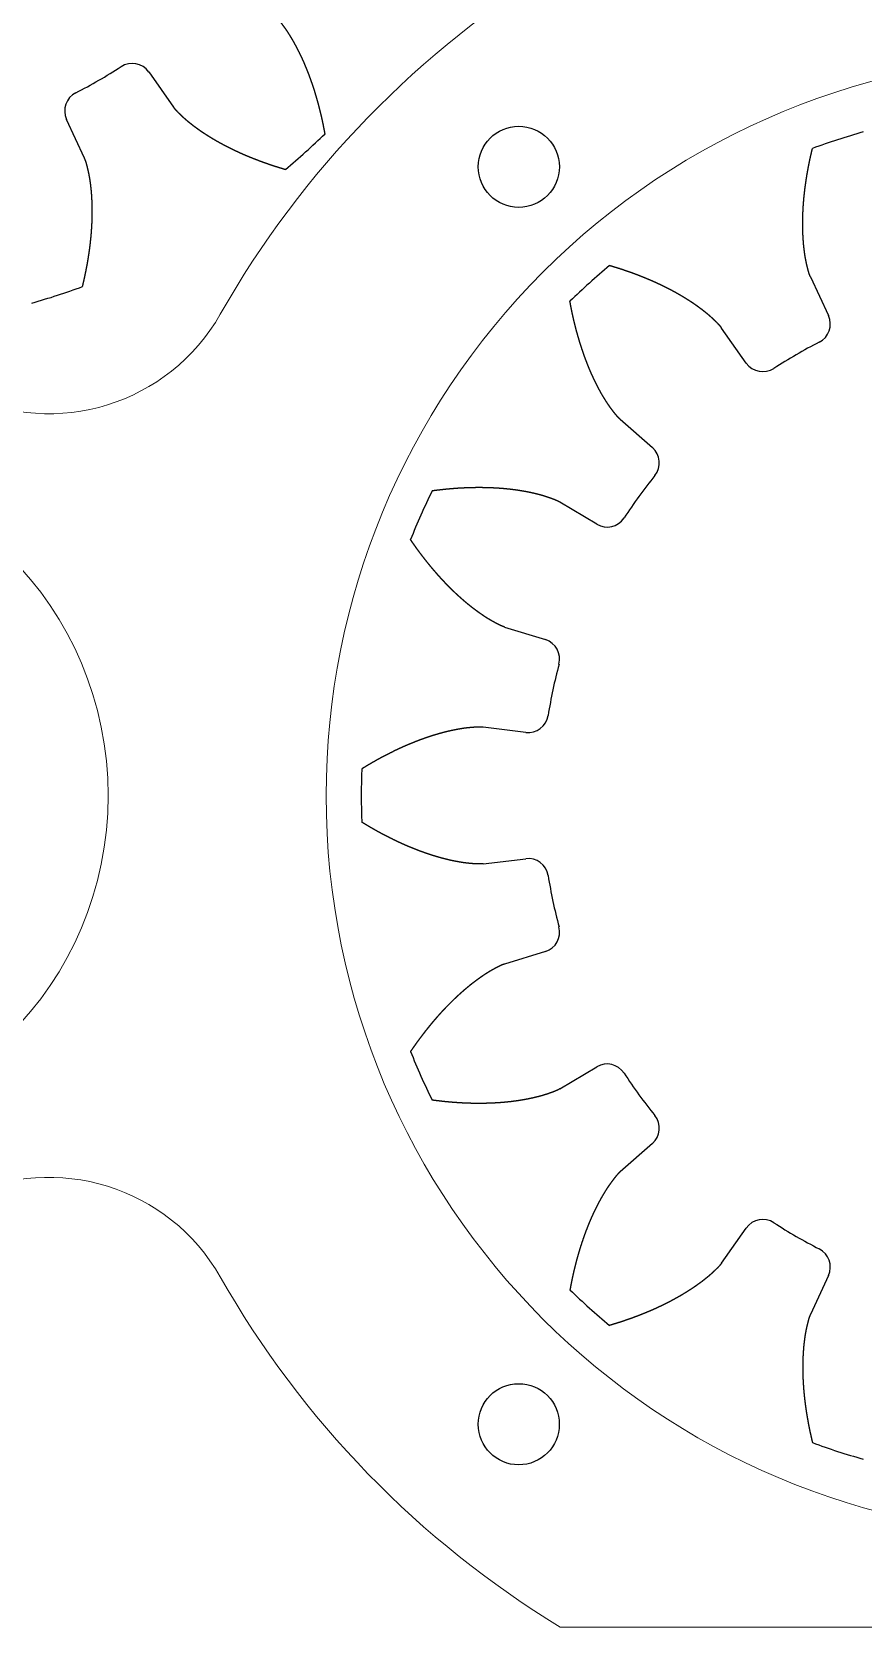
# Model space of a CAD drawing. Header units: inches. Extents: x 0 to 775, y -63 to 305.
# Drawn here: x 724.45 to 744.94, y -62.57 to -23.24 of the extents above; entities that cross this region are included whole.
import ezdxf

# ---------------------------------------------------------------- set-up
doc = ezdxf.new("R2010")
doc.units = ezdxf.units.IN
doc.header["$MEASUREMENT"] = 0

msp = doc.modelspace()

# ---------------------------------------------------------------- linework, layer by layer
at = {"color": 1}
for p, q in [((727.327, -24.229), (727.935, -25.093)), ((725.746, -26.357), (725.302, -25.398)), ((743.644, -29.277), (744.088, -30.236)), ((742.063, -31.404), (741.455, -30.541)), ((738.954, -32.792), (739.749, -33.488)), ((738.375, -35.379), (737.468, -34.838)), ((736.1, -37.912), (737.109, -38.224)), ((736.623, -40.51), (735.574, -40.385)), ((735.574, -43.749), (736.623, -43.624)), ((737.109, -45.91), (736.1, -46.222)), ((737.468, -49.296), (738.375, -48.755)), ((739.749, -50.646), (738.954, -51.341)), ((741.455, -53.593), (742.063, -52.729)), ((744.088, -53.898), (743.644, -54.857))]:
    msp.add_line(p, q, dxfattribs=at)
at = {"color": 1, "lineweight": 0}
msp.add_lwpolyline([(731.703, -42.067, -0.414214), (749.953, -23.817), (749.953, -21.567), (737.473, -21.567, 0.127339), (729.093, -30.198, -0.394984), (722.749, -32.168, 0.168875), (715.574, -31.327), (704.187, -33.849, -0.106253), (705.953, -42.067, -0.106253), (704.187, -50.285), (715.574, -52.807, 0.168875), (722.749, -51.966, -0.394984), (729.093, -53.936, 0.127339), (737.473, -62.567), (749.953, -62.567), (749.953, -60.317, -0.414211)], format="xyb", close=True, dxfattribs=at)
at = {"color": 1, "linetype": 'Continuous'}
for centre in [(736.453, -26.567), (736.452, -57.567)]:
    msp.add_circle(centre, 1, dxfattribs=at)
at = {"color": 1, "lineweight": 0}
msp.add_circle((717.953, -42.067), 8.375, dxfattribs=at)
at = {"color": 1}
for centre, radius, start, end in [((719.821, -13.567), 12.549, 297.0534, 302.9466), ((726.918, -24.518), 0.5, 35.1897, 122.9466), ((725.756, -25.188), 0.5, 117.0534, 204.8103), ((719.821, -13.567), 17, 309.7877, 314.2123), ((749.569, -42.067), 17, 105.7877, 110.2123), ((749.569, -42.067), 17, 129.7877, 134.2123), ((719.821, -13.567), 17, 285.7877, 290.2123), ((743.634, -30.446), 0.5, 297.0534, 24.8103), ((749.569, -42.067), 12.549, 117.0534, 122.9466), ((742.472, -31.116), 0.5, 215.1897, 302.9466), ((739.42, -33.864), 0.5, 321.0534, 48.8103), ((749.569, -42.067), 12.549, 141.0534, 146.9466), ((749.569, -42.067), 17, 153.7877, 158.2123), ((738.631, -34.95), 0.5, 239.1897, 326.9466), ((736.961, -38.701), 0.5, 345.0534, 72.8103), ((749.569, -42.067), 12.549, 165.0534, 170.9466), ((736.682, -40.014), 0.5, 263.1897, 350.9466), ((749.569, -42.067), 17, 177.7877, 182.2123), ((736.682, -44.12), 0.5, 9.0534, 96.8103), ((749.569, -42.067), 12.549, 189.0534, 194.9466), ((736.961, -45.433), 0.5, 287.1897, 14.9466), ((749.569, -42.067), 17, 201.7877, 206.2123), ((738.631, -49.184), 0.5, 33.0534, 120.8103), ((749.569, -42.067), 12.549, 213.0534, 218.9466), ((739.42, -50.27), 0.5, 311.1897, 38.9466), ((742.472, -53.018), 0.5, 57.0534, 144.8103), ((749.569, -42.067), 12.549, 237.0534, 242.9466), ((743.634, -53.688), 0.5, 335.1897, 62.9466), ((749.569, -42.067), 17, 225.7877, 230.2123), ((749.569, -42.067), 17, 249.7877, 254.2123)]:
    msp.add_arc(centre, radius, start, end, dxfattribs=at)
for points in [[(731.676, -25.752), (731.674, -25.742), (731.67, -25.723), (731.665, -25.694), (731.658, -25.656), (731.649, -25.609), (731.639, -25.561), (731.63, -25.514), (731.62, -25.467), (731.61, -25.419), (731.599, -25.372), (731.589, -25.326), (731.578, -25.279), (731.567, -25.232), (731.555, -25.186), (731.544, -25.14), (731.532, -25.094), (731.52, -25.048), (731.507, -25.002), (731.495, -24.956), (731.482, -24.911), (731.469, -24.865), (731.456, -24.82), (731.442, -24.775), (731.429, -24.73), (731.415, -24.685), (731.4, -24.641), (731.386, -24.596), (731.371, -24.552), (731.356, -24.508), (731.341, -24.464), (731.326, -24.421), (731.31, -24.377), (731.294, -24.334), (731.278, -24.291), (731.261, -24.248), (731.244, -24.205), (731.227, -24.162), (731.21, -24.12), (731.192, -24.078), (731.175, -24.036), (731.157, -23.994), (731.138, -23.952), (731.12, -23.911), (731.101, -23.87), (731.082, -23.829), (731.062, -23.788), (731.042, -23.748), (731.022, -23.708), (731.002, -23.668), (730.981, -23.628), (730.961, -23.589), (730.939, -23.55), (730.918, -23.511), (730.896, -23.472), (730.874, -23.434), (730.851, -23.396), (730.828, -23.358), (730.805, -23.321), (730.782, -23.283), (730.758, -23.246), (730.734, -23.21), (730.709, -23.174), (730.684, -23.139), (730.658, -23.104), (730.632, -23.069), (730.606, -23.034), (730.58, -23), (730.553, -22.966), (730.526, -22.933), (730.497, -22.901), (730.473, -22.876), (730.455, -22.859), (730.442, -22.847), (730.436, -22.841)], [(727.935, -25.093), (727.94, -25.1), (727.951, -25.114), (727.966, -25.134), (727.988, -25.16), (728.017, -25.192), (728.048, -25.222), (728.078, -25.252), (728.11, -25.282), (728.141, -25.312), (728.173, -25.341), (728.205, -25.371), (728.238, -25.399), (728.271, -25.428), (728.305, -25.456), (728.339, -25.483), (728.373, -25.51), (728.408, -25.537), (728.443, -25.564), (728.479, -25.59), (728.515, -25.616), (728.551, -25.642), (728.587, -25.668), (728.624, -25.693), (728.661, -25.718), (728.698, -25.742), (728.736, -25.767), (728.774, -25.791), (728.812, -25.815), (728.85, -25.838), (728.889, -25.862), (728.928, -25.885), (728.967, -25.908), (729.006, -25.93), (729.046, -25.952), (729.086, -25.975), (729.126, -25.996), (729.166, -26.018), (729.207, -26.039), (729.248, -26.061), (729.289, -26.081), (729.33, -26.102), (729.371, -26.123), (729.413, -26.143), (729.455, -26.163), (729.497, -26.182), (729.539, -26.202), (729.581, -26.221), (729.624, -26.24), (729.667, -26.259), (729.71, -26.278), (729.753, -26.296), (729.797, -26.314), (729.84, -26.332), (729.884, -26.35), (729.928, -26.367), (729.972, -26.384), (730.016, -26.401), (730.061, -26.418), (730.105, -26.435), (730.15, -26.451), (730.195, -26.467), (730.24, -26.483), (730.286, -26.499), (730.331, -26.514), (730.377, -26.53), (730.422, -26.545), (730.468, -26.559), (730.514, -26.574), (730.561, -26.588), (730.607, -26.602), (730.644, -26.614), (730.672, -26.622), (730.691, -26.627), (730.7, -26.63)], [(743.644, -29.277), (743.641, -29.269), (743.634, -29.254), (743.624, -29.23), (743.612, -29.197), (743.599, -29.157), (743.588, -29.115), (743.577, -29.073), (743.567, -29.031), (743.557, -28.989), (743.548, -28.947), (743.538, -28.904), (743.53, -28.862), (743.522, -28.819), (743.514, -28.776), (743.508, -28.732), (743.501, -28.689), (743.496, -28.645), (743.49, -28.602), (743.485, -28.558), (743.48, -28.514), (743.476, -28.469), (743.472, -28.425), (743.469, -28.381), (743.466, -28.336), (743.463, -28.292), (743.461, -28.247), (743.459, -28.202), (743.457, -28.157), (743.456, -28.112), (743.455, -28.067), (743.454, -28.022), (743.454, -27.976), (743.454, -27.931), (743.455, -27.885), (743.456, -27.84), (743.457, -27.794), (743.458, -27.748), (743.46, -27.703), (743.462, -27.657), (743.465, -27.611), (743.467, -27.565), (743.47, -27.519), (743.474, -27.472), (743.477, -27.426), (743.481, -27.38), (743.485, -27.334), (743.49, -27.287), (743.495, -27.241), (743.5, -27.194), (743.505, -27.148), (743.511, -27.101), (743.517, -27.055), (743.523, -27.008), (743.53, -26.961), (743.537, -26.914), (743.544, -26.867), (743.551, -26.821), (743.559, -26.774), (743.567, -26.727), (743.575, -26.68), (743.584, -26.633), (743.592, -26.586), (743.601, -26.539), (743.611, -26.492), (743.62, -26.444), (743.63, -26.397), (743.64, -26.35), (743.651, -26.303), (743.662, -26.256), (743.672, -26.208), (743.681, -26.171), (743.688, -26.142), (743.693, -26.123), (743.695, -26.114)], [(725.695, -29.52), (725.697, -29.511), (725.702, -29.492), (725.709, -29.463), (725.717, -29.425), (725.728, -29.378), (725.739, -29.331), (725.75, -29.284), (725.76, -29.237), (725.77, -29.189), (725.779, -29.142), (725.788, -29.095), (725.798, -29.048), (725.806, -29.001), (725.815, -28.954), (725.823, -28.907), (725.831, -28.86), (725.839, -28.813), (725.846, -28.766), (725.853, -28.72), (725.86, -28.673), (725.867, -28.626), (725.873, -28.579), (725.879, -28.533), (725.885, -28.486), (725.89, -28.44), (725.895, -28.393), (725.9, -28.347), (725.905, -28.3), (725.909, -28.254), (725.913, -28.208), (725.916, -28.161), (725.92, -28.115), (725.923, -28.069), (725.925, -28.023), (725.928, -27.977), (725.93, -27.931), (725.932, -27.885), (725.933, -27.84), (725.934, -27.794), (725.935, -27.748), (725.936, -27.703), (725.936, -27.658), (725.935, -27.612), (725.935, -27.567), (725.934, -27.522), (725.933, -27.477), (725.931, -27.432), (725.929, -27.387), (725.927, -27.342), (725.924, -27.298), (725.921, -27.253), (725.918, -27.209), (725.914, -27.164), (725.91, -27.12), (725.905, -27.076), (725.9, -27.032), (725.894, -26.989), (725.889, -26.945), (725.882, -26.901), (725.876, -26.858), (725.868, -26.815), (725.86, -26.772), (725.852, -26.729), (725.842, -26.687), (725.833, -26.645), (725.823, -26.603), (725.813, -26.561), (725.802, -26.519), (725.791, -26.477), (725.778, -26.436), (725.766, -26.404), (725.756, -26.38), (725.749, -26.365), (725.746, -26.357)], [(741.455, -30.541), (741.45, -30.534), (741.439, -30.52), (741.424, -30.5), (741.402, -30.474), (741.373, -30.442), (741.342, -30.412), (741.312, -30.381), (741.28, -30.352), (741.249, -30.322), (741.217, -30.292), (741.185, -30.263), (741.152, -30.234), (741.119, -30.206), (741.085, -30.178), (741.051, -30.151), (741.017, -30.123), (740.982, -30.097), (740.947, -30.07), (740.911, -30.044), (740.875, -30.018), (740.839, -29.992), (740.803, -29.966), (740.766, -29.941), (740.729, -29.916), (740.692, -29.892), (740.654, -29.867), (740.616, -29.843), (740.578, -29.819), (740.54, -29.796), (740.501, -29.772), (740.462, -29.749), (740.423, -29.726), (740.384, -29.704), (740.344, -29.681), (740.304, -29.659), (740.264, -29.637), (740.224, -29.616), (740.183, -29.594), (740.142, -29.573), (740.101, -29.552), (740.06, -29.532), (740.019, -29.511), (739.977, -29.491), (739.935, -29.471), (739.893, -29.451), (739.851, -29.432), (739.809, -29.413), (739.766, -29.394), (739.723, -29.375), (739.68, -29.356), (739.637, -29.338), (739.593, -29.32), (739.55, -29.302), (739.506, -29.284), (739.462, -29.267), (739.418, -29.249), (739.374, -29.232), (739.329, -29.216), (739.285, -29.199), (739.24, -29.183), (739.195, -29.167), (739.15, -29.151), (739.104, -29.135), (739.059, -29.12), (739.013, -29.104), (738.968, -29.089), (738.922, -29.074), (738.876, -29.06), (738.829, -29.046), (738.783, -29.031), (738.746, -29.02), (738.718, -29.012), (738.699, -29.007), (738.69, -29.004)], [(738.954, -32.792), (738.948, -32.787), (738.935, -32.775), (738.917, -32.757), (738.893, -32.733), (738.864, -32.701), (738.837, -32.667), (738.81, -32.634), (738.784, -32.599), (738.758, -32.565), (738.732, -32.53), (738.706, -32.495), (738.681, -32.46), (738.656, -32.424), (738.632, -32.387), (738.608, -32.351), (738.585, -32.313), (738.562, -32.276), (738.539, -32.238), (738.516, -32.2), (738.494, -32.162), (738.472, -32.123), (738.451, -32.084), (738.429, -32.045), (738.409, -32.006), (738.388, -31.966), (738.368, -31.926), (738.348, -31.886), (738.328, -31.845), (738.308, -31.805), (738.289, -31.764), (738.27, -31.723), (738.252, -31.681), (738.233, -31.64), (738.215, -31.598), (738.197, -31.556), (738.18, -31.514), (738.163, -31.472), (738.146, -31.429), (738.129, -31.386), (738.112, -31.343), (738.096, -31.3), (738.08, -31.257), (738.064, -31.213), (738.049, -31.17), (738.034, -31.126), (738.019, -31.082), (738.004, -31.038), (737.99, -30.993), (737.975, -30.949), (737.961, -30.904), (737.948, -30.859), (737.934, -30.814), (737.921, -30.769), (737.908, -30.723), (737.895, -30.678), (737.882, -30.632), (737.87, -30.586), (737.858, -30.54), (737.846, -30.494), (737.835, -30.448), (737.823, -30.402), (737.812, -30.355), (737.801, -30.308), (737.791, -30.261), (737.78, -30.214), (737.77, -30.167), (737.76, -30.12), (737.751, -30.073), (737.741, -30.025), (737.732, -29.978), (737.725, -29.939), (737.72, -29.911), (737.716, -29.892), (737.714, -29.882)], [(737.468, -34.838), (737.461, -34.834), (737.446, -34.825), (737.423, -34.813), (737.392, -34.798), (737.353, -34.781), (737.313, -34.765), (737.273, -34.75), (737.232, -34.736), (737.191, -34.721), (737.15, -34.707), (737.109, -34.694), (737.067, -34.681), (737.025, -34.668), (736.983, -34.656), (736.941, -34.645), (736.898, -34.634), (736.855, -34.624), (736.812, -34.614), (736.769, -34.605), (736.726, -34.595), (736.683, -34.586), (736.639, -34.578), (736.595, -34.57), (736.551, -34.562), (736.507, -34.555), (736.463, -34.548), (736.418, -34.541), (736.374, -34.535), (736.329, -34.529), (736.284, -34.523), (736.239, -34.518), (736.194, -34.513), (736.149, -34.509), (736.104, -34.504), (736.059, -34.5), (736.013, -34.497), (735.967, -34.493), (735.922, -34.49), (735.876, -34.488), (735.83, -34.485), (735.784, -34.483), (735.738, -34.481), (735.691, -34.48), (735.645, -34.478), (735.599, -34.477), (735.552, -34.477), (735.505, -34.477), (735.459, -34.476), (735.412, -34.477), (735.365, -34.477), (735.318, -34.478), (735.271, -34.479), (735.224, -34.48), (735.177, -34.482), (735.13, -34.484), (735.082, -34.486), (735.035, -34.489), (734.987, -34.491), (734.94, -34.494), (734.892, -34.498), (734.845, -34.501), (734.797, -34.505), (734.749, -34.509), (734.701, -34.514), (734.654, -34.518), (734.606, -34.523), (734.558, -34.528), (734.51, -34.534), (734.462, -34.539), (734.413, -34.545), (734.375, -34.55), (734.346, -34.554), (734.327, -34.557), (734.317, -34.558)], [(736.1, -37.912), (736.092, -37.909), (736.075, -37.904), (736.051, -37.895), (736.019, -37.882), (735.98, -37.864), (735.942, -37.845), (735.904, -37.825), (735.866, -37.804), (735.828, -37.784), (735.79, -37.763), (735.752, -37.741), (735.714, -37.719), (735.677, -37.696), (735.64, -37.673), (735.604, -37.649), (735.567, -37.624), (735.531, -37.599), (735.495, -37.574), (735.459, -37.548), (735.423, -37.522), (735.387, -37.496), (735.352, -37.469), (735.316, -37.442), (735.281, -37.415), (735.246, -37.387), (735.211, -37.359), (735.177, -37.33), (735.142, -37.301), (735.108, -37.272), (735.074, -37.242), (735.04, -37.213), (735.006, -37.182), (734.972, -37.152), (734.939, -37.121), (734.905, -37.09), (734.872, -37.059), (734.839, -37.027), (734.806, -36.995), (734.774, -36.963), (734.741, -36.93), (734.709, -36.897), (734.677, -36.864), (734.644, -36.831), (734.613, -36.797), (734.581, -36.763), (734.549, -36.729), (734.518, -36.695), (734.486, -36.66), (734.455, -36.625), (734.424, -36.59), (734.394, -36.555), (734.363, -36.519), (734.332, -36.483), (734.302, -36.447), (734.272, -36.411), (734.242, -36.374), (734.212, -36.337), (734.182, -36.3), (734.153, -36.263), (734.123, -36.225), (734.094, -36.187), (734.065, -36.149), (734.036, -36.111), (734.007, -36.073), (733.979, -36.034), (733.95, -35.995), (733.922, -35.956), (733.894, -35.917), (733.866, -35.877), (733.838, -35.837), (733.816, -35.805), (733.8, -35.781), (733.789, -35.765), (733.783, -35.757)], [(735.574, -40.385), (735.566, -40.384), (735.548, -40.382), (735.523, -40.38), (735.488, -40.379), (735.446, -40.379), (735.403, -40.381), (735.36, -40.384), (735.317, -40.387), (735.273, -40.391), (735.23, -40.395), (735.187, -40.399), (735.144, -40.404), (735.1, -40.41), (735.057, -40.416), (735.014, -40.423), (734.971, -40.431), (734.927, -40.439), (734.884, -40.447), (734.841, -40.456), (734.797, -40.465), (734.754, -40.474), (734.711, -40.484), (734.667, -40.495), (734.624, -40.506), (734.581, -40.517), (734.538, -40.529), (734.494, -40.541), (734.451, -40.553), (734.408, -40.566), (734.365, -40.579), (734.321, -40.592), (734.278, -40.606), (734.235, -40.62), (734.192, -40.635), (734.149, -40.65), (734.106, -40.665), (734.063, -40.68), (734.02, -40.696), (733.977, -40.712), (733.934, -40.729), (733.891, -40.746), (733.848, -40.763), (733.805, -40.78), (733.762, -40.798), (733.719, -40.816), (733.677, -40.834), (733.634, -40.853), (733.591, -40.872), (733.549, -40.891), (733.506, -40.911), (733.463, -40.93), (733.421, -40.95), (733.378, -40.971), (733.336, -40.992), (733.294, -41.013), (733.251, -41.034), (733.209, -41.055), (733.167, -41.077), (733.125, -41.099), (733.083, -41.122), (733.04, -41.144), (732.998, -41.167), (732.956, -41.19), (732.915, -41.214), (732.873, -41.237), (732.831, -41.261), (732.789, -41.286), (732.747, -41.31), (732.706, -41.335), (732.664, -41.36), (732.631, -41.38), (732.606, -41.395), (732.59, -41.406), (732.581, -41.411)], [(735.574, -43.749), (735.566, -43.75), (735.548, -43.752), (735.523, -43.754), (735.488, -43.755), (735.446, -43.754), (735.403, -43.753), (735.36, -43.75), (735.317, -43.747), (735.273, -43.743), (735.23, -43.739), (735.187, -43.735), (735.144, -43.73), (735.1, -43.724), (735.057, -43.718), (735.014, -43.711), (734.971, -43.703), (734.927, -43.695), (734.884, -43.687), (734.841, -43.678), (734.797, -43.669), (734.754, -43.66), (734.711, -43.65), (734.667, -43.639), (734.624, -43.628), (734.581, -43.617), (734.538, -43.605), (734.494, -43.593), (734.451, -43.581), (734.408, -43.568), (734.365, -43.555), (734.321, -43.542), (734.278, -43.528), (734.235, -43.514), (734.192, -43.499), (734.149, -43.484), (734.106, -43.469), (734.063, -43.454), (734.02, -43.438), (733.977, -43.422), (733.934, -43.405), (733.891, -43.388), (733.848, -43.371), (733.805, -43.354), (733.762, -43.336), (733.719, -43.318), (733.677, -43.3), (733.634, -43.281), (733.591, -43.262), (733.549, -43.243), (733.506, -43.223), (733.463, -43.204), (733.421, -43.183), (733.378, -43.163), (733.336, -43.142), (733.294, -43.121), (733.251, -43.1), (733.209, -43.079), (733.167, -43.057), (733.125, -43.035), (733.083, -43.012), (733.04, -42.99), (732.998, -42.967), (732.956, -42.944), (732.915, -42.92), (732.873, -42.896), (732.831, -42.873), (732.789, -42.848), (732.747, -42.824), (732.706, -42.799), (732.664, -42.774), (732.631, -42.754), (732.606, -42.739), (732.59, -42.728), (732.581, -42.723)], [(736.1, -46.222), (736.092, -46.225), (736.075, -46.23), (736.051, -46.239), (736.019, -46.252), (735.98, -46.27), (735.942, -46.289), (735.904, -46.309), (735.866, -46.329), (735.828, -46.35), (735.79, -46.371), (735.752, -46.393), (735.714, -46.415), (735.677, -46.438), (735.64, -46.461), (735.604, -46.485), (735.567, -46.51), (735.531, -46.535), (735.495, -46.56), (735.459, -46.585), (735.423, -46.611), (735.387, -46.638), (735.352, -46.664), (735.316, -46.692), (735.281, -46.719), (735.246, -46.747), (735.211, -46.775), (735.177, -46.804), (735.142, -46.833), (735.108, -46.862), (735.074, -46.891), (735.04, -46.921), (735.006, -46.951), (734.972, -46.982), (734.939, -47.013), (734.905, -47.044), (734.872, -47.075), (734.839, -47.107), (734.806, -47.139), (734.774, -47.171), (734.741, -47.204), (734.709, -47.237), (734.677, -47.27), (734.644, -47.303), (734.613, -47.337), (734.581, -47.37), (734.549, -47.405), (734.518, -47.439), (734.486, -47.474), (734.455, -47.509), (734.424, -47.544), (734.394, -47.579), (734.363, -47.615), (734.332, -47.651), (734.302, -47.687), (734.272, -47.723), (734.242, -47.76), (734.212, -47.797), (734.182, -47.834), (734.153, -47.871), (734.123, -47.909), (734.094, -47.947), (734.065, -47.985), (734.036, -48.023), (734.007, -48.061), (733.979, -48.1), (733.95, -48.139), (733.922, -48.178), (733.894, -48.217), (733.866, -48.257), (733.838, -48.297), (733.816, -48.329), (733.8, -48.353), (733.789, -48.369), (733.783, -48.377)], [(737.468, -49.296), (737.461, -49.3), (737.446, -49.309), (737.423, -49.321), (737.392, -49.336), (737.353, -49.353), (737.313, -49.369), (737.273, -49.384), (737.232, -49.398), (737.191, -49.413), (737.15, -49.427), (737.109, -49.44), (737.067, -49.453), (737.025, -49.466), (736.983, -49.477), (736.941, -49.489), (736.898, -49.499), (736.855, -49.51), (736.812, -49.52), (736.769, -49.529), (736.726, -49.539), (736.683, -49.547), (736.639, -49.556), (736.595, -49.564), (736.551, -49.572), (736.507, -49.579), (736.463, -49.586), (736.418, -49.593), (736.374, -49.599), (736.329, -49.605), (736.284, -49.611), (736.239, -49.616), (736.194, -49.621), (736.149, -49.625), (736.104, -49.63), (736.059, -49.634), (736.013, -49.637), (735.967, -49.641), (735.922, -49.644), (735.876, -49.646), (735.83, -49.649), (735.784, -49.651), (735.738, -49.653), (735.691, -49.654), (735.645, -49.655), (735.599, -49.656), (735.552, -49.657), (735.505, -49.657), (735.459, -49.657), (735.412, -49.657), (735.365, -49.657), (735.318, -49.656), (735.271, -49.655), (735.224, -49.653), (735.177, -49.652), (735.13, -49.65), (735.082, -49.648), (735.035, -49.645), (734.987, -49.642), (734.94, -49.639), (734.892, -49.636), (734.845, -49.633), (734.797, -49.629), (734.749, -49.625), (734.701, -49.62), (734.654, -49.616), (734.606, -49.611), (734.558, -49.606), (734.51, -49.6), (734.462, -49.594), (734.413, -49.589), (734.375, -49.584), (734.346, -49.58), (734.327, -49.577), (734.317, -49.576)], [(738.954, -51.341), (738.948, -51.347), (738.935, -51.359), (738.917, -51.376), (738.893, -51.401), (738.864, -51.433), (738.837, -51.466), (738.81, -51.5), (738.784, -51.534), (738.758, -51.569), (738.732, -51.604), (738.706, -51.639), (738.681, -51.674), (738.656, -51.71), (738.632, -51.746), (738.608, -51.783), (738.585, -51.821), (738.562, -51.858), (738.539, -51.896), (738.516, -51.934), (738.494, -51.972), (738.472, -52.011), (738.451, -52.05), (738.429, -52.089), (738.409, -52.128), (738.388, -52.168), (738.368, -52.208), (738.348, -52.248), (738.328, -52.288), (738.308, -52.329), (738.289, -52.37), (738.27, -52.411), (738.252, -52.452), (738.233, -52.494), (738.215, -52.536), (738.197, -52.578), (738.18, -52.62), (738.163, -52.662), (738.146, -52.705), (738.129, -52.748), (738.112, -52.791), (738.096, -52.834), (738.08, -52.877), (738.064, -52.921), (738.049, -52.964), (738.034, -53.008), (738.019, -53.052), (738.004, -53.096), (737.99, -53.141), (737.975, -53.185), (737.961, -53.23), (737.948, -53.275), (737.934, -53.32), (737.921, -53.365), (737.908, -53.411), (737.895, -53.456), (737.882, -53.502), (737.87, -53.548), (737.858, -53.594), (737.846, -53.64), (737.835, -53.686), (737.823, -53.732), (737.812, -53.779), (737.801, -53.826), (737.791, -53.872), (737.78, -53.919), (737.77, -53.967), (737.76, -54.014), (737.751, -54.061), (737.741, -54.109), (737.732, -54.156), (737.725, -54.194), (737.72, -54.223), (737.716, -54.242), (737.714, -54.252)], [(741.455, -53.593), (741.45, -53.6), (741.439, -53.614), (741.424, -53.634), (741.402, -53.66), (741.373, -53.692), (741.342, -53.722), (741.312, -53.752), (741.28, -53.782), (741.249, -53.812), (741.217, -53.841), (741.185, -53.871), (741.152, -53.899), (741.119, -53.928), (741.085, -53.956), (741.051, -53.983), (741.017, -54.01), (740.982, -54.037), (740.947, -54.064), (740.911, -54.09), (740.875, -54.116), (740.839, -54.142), (740.803, -54.168), (740.766, -54.193), (740.729, -54.218), (740.692, -54.242), (740.654, -54.267), (740.616, -54.291), (740.578, -54.315), (740.54, -54.338), (740.501, -54.362), (740.462, -54.385), (740.423, -54.408), (740.384, -54.43), (740.344, -54.452), (740.304, -54.475), (740.264, -54.496), (740.224, -54.518), (740.183, -54.539), (740.142, -54.561), (740.101, -54.581), (740.06, -54.602), (740.019, -54.623), (739.977, -54.643), (739.935, -54.663), (739.893, -54.682), (739.851, -54.702), (739.809, -54.721), (739.766, -54.74), (739.723, -54.759), (739.68, -54.778), (739.637, -54.796), (739.593, -54.814), (739.55, -54.832), (739.506, -54.85), (739.462, -54.867), (739.418, -54.884), (739.374, -54.901), (739.329, -54.918), (739.285, -54.935), (739.24, -54.951), (739.195, -54.967), (739.15, -54.983), (739.104, -54.999), (739.059, -55.014), (739.013, -55.03), (738.968, -55.045), (738.922, -55.059), (738.876, -55.074), (738.829, -55.088), (738.783, -55.102), (738.746, -55.114), (738.718, -55.122), (738.699, -55.127), (738.69, -55.13)], [(743.644, -54.857), (743.641, -54.865), (743.634, -54.88), (743.624, -54.904), (743.612, -54.936), (743.599, -54.977), (743.588, -55.019), (743.577, -55.061), (743.567, -55.103), (743.557, -55.145), (743.548, -55.187), (743.538, -55.229), (743.53, -55.272), (743.522, -55.315), (743.514, -55.358), (743.508, -55.401), (743.501, -55.445), (743.496, -55.489), (743.49, -55.532), (743.485, -55.576), (743.48, -55.62), (743.476, -55.664), (743.472, -55.709), (743.469, -55.753), (743.466, -55.798), (743.463, -55.842), (743.461, -55.887), (743.459, -55.932), (743.457, -55.977), (743.456, -56.022), (743.455, -56.067), (743.454, -56.112), (743.454, -56.158), (743.454, -56.203), (743.455, -56.248), (743.456, -56.294), (743.457, -56.34), (743.458, -56.385), (743.46, -56.431), (743.462, -56.477), (743.465, -56.523), (743.467, -56.569), (743.47, -56.615), (743.474, -56.661), (743.477, -56.708), (743.481, -56.754), (743.485, -56.8), (743.49, -56.847), (743.495, -56.893), (743.5, -56.94), (743.505, -56.986), (743.511, -57.033), (743.517, -57.079), (743.523, -57.126), (743.53, -57.173), (743.537, -57.22), (743.544, -57.266), (743.551, -57.313), (743.559, -57.36), (743.567, -57.407), (743.575, -57.454), (743.584, -57.501), (743.592, -57.548), (743.601, -57.595), (743.611, -57.642), (743.62, -57.689), (743.63, -57.737), (743.64, -57.784), (743.651, -57.831), (743.662, -57.878), (743.672, -57.925), (743.681, -57.963), (743.688, -57.992), (743.693, -58.011), (743.695, -58.02)]]:
    msp.add_open_spline(points, degree=5, dxfattribs=at)

doc.saveas('drawing.dxf')
